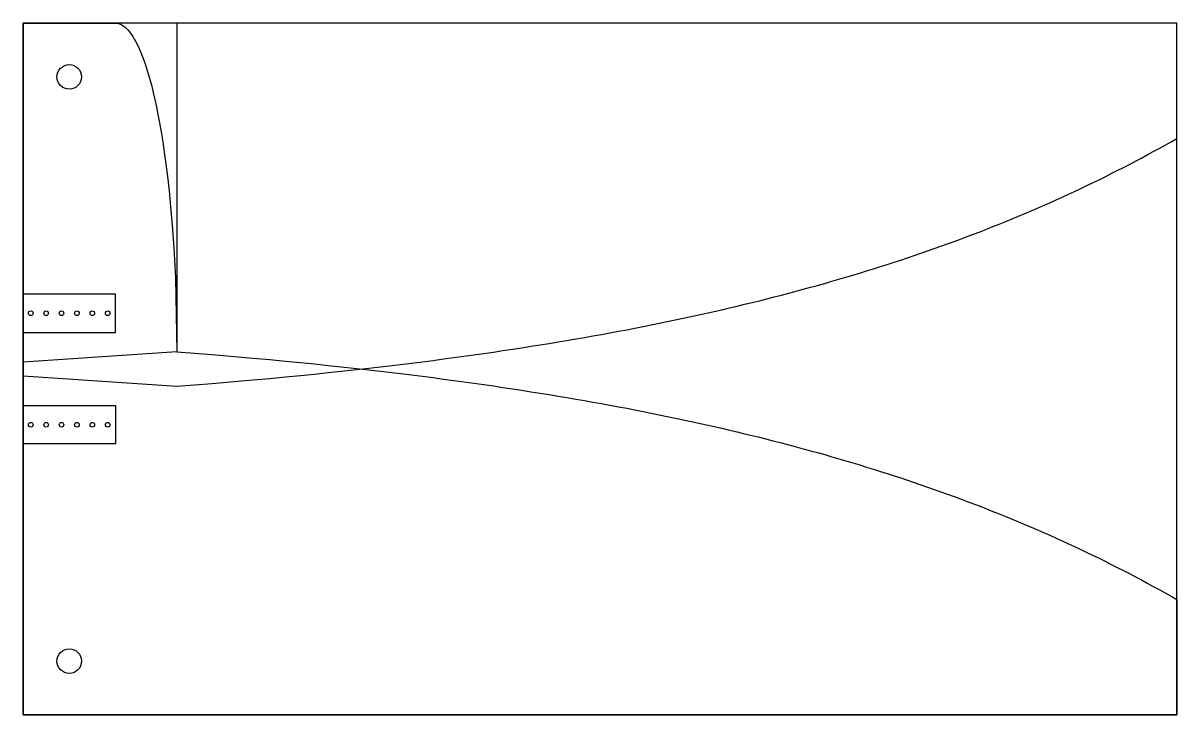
# Model space of a CAD drawing. Header units: metres. Extents: x 0 to 150, y -45 to 45.
import ezdxf

# ---------------------------------------------------------------- set-up
doc = ezdxf.new("R2010")
doc.units = ezdxf.units.M
for name, color, linetype in [('BOARD_OUTLINE', 7, 'CONTINUOUS'), ('COPPER_BOTTOM', 1, 'CONTINUOUS'), ('COPPER_TOP', 2, 'CONTINUOUS'), ('COPPER_TOP_OPT_PADS', 3, 'CONTINUOUS'), ('DRILL', 5, 'CONTINUOUS'), ('VIA_OPT', 4, 'CONTINUOUS')]:
    doc.layers.add(name, color=color, linetype=linetype)

msp = doc.modelspace()

# ---------------------------------------------------------------- linework, layer by layer
at = {"layer": 'BOARD_OUTLINE'}
msp.add_lwpolyline([(0, -45), (150, -45), (150, 45), (0, 45)], close=True, dxfattribs=at)
at = {"layer": 'COPPER_BOTTOM'}
msp.add_lwpolyline([(0, 45), (12, 45), (12, 45), (12.2051, 44.9859), (12.4103, 44.9437), (12.6154, 44.8733), (12.8205, 44.7746), (13.0256, 44.6472), (13.2308, 44.4911), (13.4359, 44.3058), (13.641, 44.0909), (13.8462, 43.8461), (14.0513, 43.5708), (14.2564, 43.2643), (14.4615, 42.926), (14.6667, 42.5551), (14.8718, 42.1506), (15.0769, 41.7115), (15.2821, 41.2367), (15.4872, 40.7248), (15.6923, 40.1744), (15.8974, 39.5837), (16.1026, 38.9507), (16.3077, 38.2733), (16.5128, 37.5489), (16.7179, 36.7745), (16.9231, 35.9467), (17.1282, 35.0615), (17.3333, 34.114), (17.5385, 33.0985), (17.7436, 32.0081), (17.9487, 30.8342), (18.1538, 29.566), (18.359, 28.1897), (18.5641, 26.6871), (18.7692, 25.0331), (18.9744, 23.192), (19.1795, 21.1089), (19.3846, 18.6923), (19.5897, 15.7643), (19.7949, 11.8687), (20, 2.25), (20, 2.25), (24.5821, 1.8813), (27.4436, 1.6376), (29.8866, 1.4208), (32.0921, 1.2179), (34.1364, 1.0237), (36.0608, 0.8352), (37.8908, 0.6506), (39.6437, 0.4689), (41.3319, 0.2893), (42.9647, 0.111), (44.5491, -0.0664), (46.0908, -0.2431), (47.5944, -0.4196), (49.0636, -0.596), (50.5017, -0.7726), (51.9113, -0.9495), (53.2947, -1.1269), (54.6538, -1.3049), (55.9905, -1.4837), (57.3062, -1.6632), (58.6024, -1.8437), (59.8801, -2.0252), (61.1405, -2.2077), (62.3846, -2.3914), (63.6133, -2.5763), (64.8272, -2.7624), (66.0273, -2.9499), (67.214, -3.1387), (68.3882, -3.329), (69.5502, -3.5206), (70.7007, -3.7138), (71.8401, -3.9085), (72.9688, -4.1048), (74.0874, -4.3028), (75.1961, -4.5023), (76.2953, -4.7036), (77.3854, -4.9066), (78.4668, -5.1113), (79.5396, -5.3178), (80.6042, -5.5261), (81.6608, -5.7363), (82.7097, -5.9483), (83.7512, -6.1623), (84.7854, -6.3781), (85.8126, -6.596), (86.833, -6.8158), (87.8467, -7.0376), (88.854, -7.2615), (89.855, -7.4875), (90.8499, -7.7155), (91.8389, -7.9457), (92.822, -8.178), (93.7995, -8.4125), (94.7715, -8.6492), (95.7381, -8.8881), (96.6994, -9.1292), (97.6556, -9.3727), (98.6068, -9.6184), (99.5531, -9.8665), (100.4945, -10.1169), (101.4313, -10.3697), (102.3635, -10.6249), (103.2912, -10.8825), (104.2144, -11.1426), (105.1334, -11.4052), (106.0481, -11.6702), (106.9587, -11.9378), (107.8652, -12.2079), (108.7677, -12.4807), (109.6663, -12.756), (110.561, -13.0339), (111.452, -13.3146), (112.3393, -13.5978), (113.2229, -13.8838), (114.103, -14.1726), (114.9795, -14.4641), (115.8526, -14.7584), (116.7223, -15.0555), (117.5887, -15.3554), (118.4518, -15.6582), (119.3116, -15.9639), (120.1683, -16.2725), (121.0218, -16.584), (121.8723, -16.8985), (122.7197, -17.2161), (123.5641, -17.5366), (124.4056, -17.8602), (125.2442, -18.1869), (126.08, -18.5167), (126.9129, -18.8496), (127.7431, -19.1857), (128.5705, -19.525), (129.3953, -19.8675), (130.2174, -20.2132), (131.0368, -20.5623), (131.8537, -20.9146), (132.668, -21.2703), (133.4798, -21.6293), (134.2892, -21.9917), (135.0961, -22.3576), (135.9005, -22.7269), (136.7026, -23.0997), (137.5023, -23.476), (138.2997, -23.8558), (139.0949, -24.2393), (139.8877, -24.6263), (140.6783, -25.0169), (141.4667, -25.4113), (142.2529, -25.8093), (143.0369, -26.2111), (143.8188, -26.6166), (144.5986, -27.0259), (145.3763, -27.439), (146.1519, -27.856), (146.9255, -28.2769), (147.6971, -28.7017), (148.4667, -29.1305), (149.2343, -29.5632), (150, -30), (150, -45), (20, -45), (0, -45)], close=True, dxfattribs=at)
at = {"layer": 'COPPER_TOP'}
msp.add_lwpolyline([(0, -0.87), (20, -2.25), (24.5821, -1.8813), (27.4436, -1.6376), (29.8866, -1.4208), (32.0921, -1.2179), (34.1364, -1.0237), (36.0608, -0.8352), (37.8908, -0.6506), (39.6437, -0.4689), (41.3319, -0.2893), (42.9647, -0.111), (44.5491, 0.0664), (46.0908, 0.2431), (47.5944, 0.4196), (49.0636, 0.596), (50.5017, 0.7726), (51.9113, 0.9495), (53.2947, 1.1269), (54.6538, 1.3049), (55.9905, 1.4837), (57.3062, 1.6632), (58.6024, 1.8437), (59.8801, 2.0252), (61.1405, 2.2077), (62.3846, 2.3914), (63.6133, 2.5763), (64.8272, 2.7624), (66.0273, 2.9499), (67.214, 3.1387), (68.3882, 3.329), (69.5502, 3.5206), (70.7007, 3.7138), (71.8401, 3.9085), (72.9688, 4.1048), (74.0874, 4.3028), (75.1961, 4.5023), (76.2953, 4.7036), (77.3854, 4.9066), (78.4668, 5.1113), (79.5396, 5.3178), (80.6042, 5.5261), (81.6608, 5.7363), (82.7097, 5.9483), (83.7512, 6.1623), (84.7854, 6.3781), (85.8126, 6.596), (86.833, 6.8158), (87.8467, 7.0376), (88.854, 7.2615), (89.855, 7.4875), (90.8499, 7.7155), (91.8389, 7.9457), (92.822, 8.178), (93.7995, 8.4125), (94.7715, 8.6492), (95.7381, 8.8881), (96.6994, 9.1292), (97.6556, 9.3727), (98.6068, 9.6184), (99.5531, 9.8665), (100.4945, 10.1169), (101.4313, 10.3697), (102.3635, 10.6249), (103.2912, 10.8825), (104.2144, 11.1426), (105.1334, 11.4052), (106.0481, 11.6702), (106.9587, 11.9378), (107.8652, 12.2079), (108.7677, 12.4807), (109.6663, 12.756), (110.561, 13.0339), (111.452, 13.3146), (112.3393, 13.5978), (113.2229, 13.8838), (114.103, 14.1726), (114.9795, 14.4641), (115.8526, 14.7584), (116.7223, 15.0555), (117.5887, 15.3554), (118.4518, 15.6582), (119.3116, 15.9639), (120.1683, 16.2725), (121.0218, 16.584), (121.8723, 16.8985), (122.7197, 17.2161), (123.5641, 17.5366), (124.4056, 17.8602), (125.2442, 18.1869), (126.08, 18.5167), (126.9129, 18.8496), (127.7431, 19.1857), (128.5705, 19.525), (129.3953, 19.8675), (130.2174, 20.2132), (131.0368, 20.5623), (131.8537, 20.9146), (132.668, 21.2703), (133.4798, 21.6293), (134.2892, 21.9917), (135.0961, 22.3576), (135.9005, 22.7269), (136.7026, 23.0997), (137.5023, 23.476), (138.2997, 23.8558), (139.0949, 24.2393), (139.8877, 24.6263), (140.6783, 25.0169), (141.4667, 25.4113), (142.2529, 25.8093), (143.0369, 26.2111), (143.8188, 26.6166), (144.5986, 27.0259), (145.3763, 27.439), (146.1519, 27.856), (146.9255, 28.2769), (147.6971, 28.7017), (148.4667, 29.1305), (149.2343, 29.5632), (150, 30), (150, 45), (20, 45), (20, 2.25), (0, 0.87)], close=True, dxfattribs=at)
at = {"layer": 'COPPER_TOP_OPT_PADS'}
for points in [[(0, 4.75), (12, 4.75), (12, 9.75), (0, 9.75)], [(0, -4.75), (12, -4.75), (12, -9.75), (0, -9.75)]]:
    msp.add_lwpolyline(points, close=True, dxfattribs=at)
at = {"layer": 'DRILL'}
for centre in [(6, 38), (6, -38)]:
    msp.add_circle(centre, 1.6, dxfattribs=at)
at = {"layer": 'VIA_OPT'}
for centre in [(1, 7.25), (3, 7.25), (5, 7.25), (7, 7.25), (9, 7.25), (11, 7.25), (1, -7.25), (3, -7.25), (5, -7.25), (7, -7.25), (9, -7.25), (11, -7.25)]:
    msp.add_circle(centre, 0.3, dxfattribs=at)

doc.saveas('drawing.dxf')
